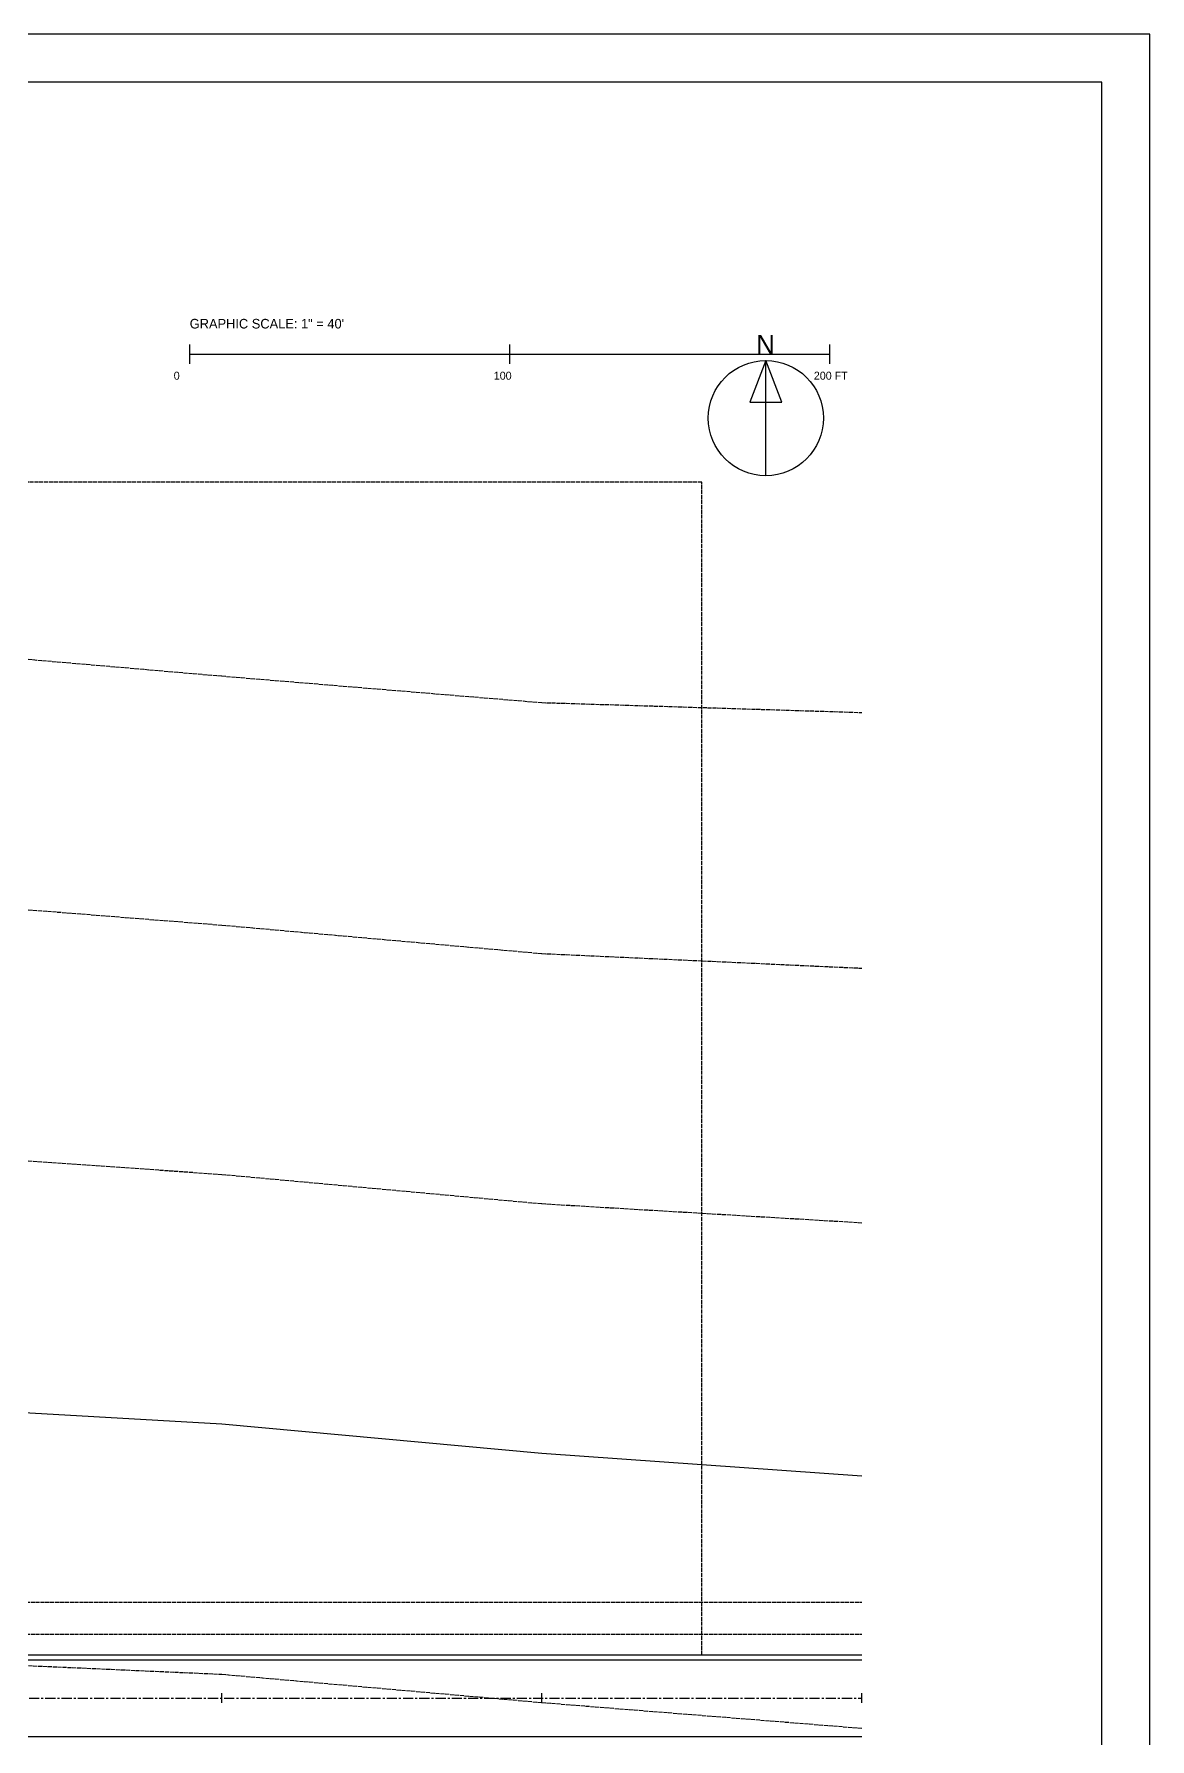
# Model space of a CAD drawing. Header units: feet. Extents: x -20 to 1480, y -157 to 1020.
# Drawn here: x 971 to 1320, y 487 to 1020 of the extents above; entities that cross this region are included whole.
import ezdxf

# ---------------------------------------------------------------- set-up
doc = ezdxf.new("R2010")
doc.units = ezdxf.units.FT
doc.linetypes.add('CENTER', pattern=[5.08, 3.175, -0.635, 0.635, -0.635])
doc.linetypes.add('DASHED', pattern=[1.524, 1.27, -0.254])
doc.layers.add('ANNO-DIM', color=2, linetype='Continuous')
doc.layers.add('ANNO-TEXT', color=7, linetype='Continuous')

msp = doc.modelspace()

# ---------------------------------------------------------------- linework, layer by layer
at = {"layer": 'ANNO-DIM'}
for p, q in [((1020, 917), (1020, 923)), ((1120, 917), (1120, 923)), ((1220, 917), (1220, 923)), ((1020, 920), (1220, 920)), ((1200, 882), (1200, 918)), ((1030, 498.5), (1030, 501.5)), ((1130, 498.5), (1130, 501.5)), ((1230, 498.5), (1230, 501.5))]:
    msp.add_line(p, q, dxfattribs=at)
for points in [[(0, 0), (1320, 0), (1320, 1020), (0, 1020), (0, 0)], [(15, 15), (1305, 15), (1305, 1005), (15, 1005), (15, 15)], [(1200, 918), (1195, 905), (1205, 905), (1200, 918)]]:
    msp.add_lwpolyline(points, dxfattribs=at)
msp.add_circle((1200, 900), 18, dxfattribs=at)
at = {"layer": 'GRAD-EXIST', "linetype": 'DASHED'}
for points in [[(30, 831.99), (130, 828.06), (230, 819.41), (330, 811.11), (430, 808.01), (530, 811.94), (630, 820.59), (730, 828.89), (830, 831.99), (930, 828.06), (1030, 819.41), (1130, 811.11), (1230, 808.01)], [(30, 751.9), (130, 749.52), (230, 741.57), (330, 732.69), (430, 728.1), (530, 730.48), (630, 738.43), (730, 747.31), (830, 751.9), (930, 749.52), (1030, 741.57), (1130, 732.69), (1230, 728.1)], [(30, 671.43), (130, 670.67), (230, 663.67), (330, 654.52), (430, 648.57), (530, 649.33), (630, 656.33), (730, 665.48), (830, 671.43), (930, 670.67), (1030, 663.67), (1130, 654.52), (1230, 648.57)], [(30, 509.4), (130, 511.92), (230, 507.46), (330, 498.63), (430, 490.6), (530, 488.08), (630, 492.54), (730, 501.37), (830, 509.4), (930, 511.92), (1030, 507.46), (1130, 498.63), (1230, 490.6)]]:
    msp.add_lwpolyline(points, dxfattribs=at)
at = {"layer": 'GRAD-EXIST-INDEX', "linetype": 'Continuous'}
msp.add_lwpolyline([(30, 590.58), (130, 591.48), (230, 585.66), (330, 576.52), (430, 569.42), (530, 568.52), (630, 574.34), (730, 583.48), (830, 590.58), (930, 591.48), (1030, 585.66), (1130, 576.52), (1230, 569.42)], dxfattribs=at)
at = {"layer": 'GRAD-LIMIT', "linetype": 'DASHED'}
msp.add_lwpolyline([(643.5, 513.5), (1180, 513.5), (1180, 880), (643.5, 880), (643.5, 513.5)], dxfattribs=at)
at = {"layer": 'ROAD-CENTERLINE', "linetype": 'CENTER'}
msp.add_line((30, 500), (1230, 500), dxfattribs=at)
at = {"layer": 'ROAD-EDGE'}
for p, q in [((30, 513.5), (1230, 513.5)), ((30, 512), (1230, 512)), ((30, 488), (1230, 488))]:
    msp.add_line(p, q, dxfattribs=at)
at = {"layer": 'ROAD-ROW', "linetype": 'DASHED'}
msp.add_line((30, 530), (1230, 530), dxfattribs=at)
at = {"layer": 'UTIL-SANITARY', "linetype": 'DASHED'}
msp.add_line((30, 520), (1230, 520), dxfattribs=at)

# ---------------------------------------------------------------- texts
at = {"layer": 'ANNO-TEXT'}
for s, height, p in [('GRAPHIC SCALE: 1" = 40\'', 3, (1020, 928)), ('N', 6, (1197, 920)), ('0', 2.5, (1015, 912)), ('100', 2.5, (1115, 912)), ('200 FT', 2.5, (1215, 912))]:
    msp.add_text(s, height=height, dxfattribs=at).set_placement(p)

doc.saveas('drawing.dxf')
